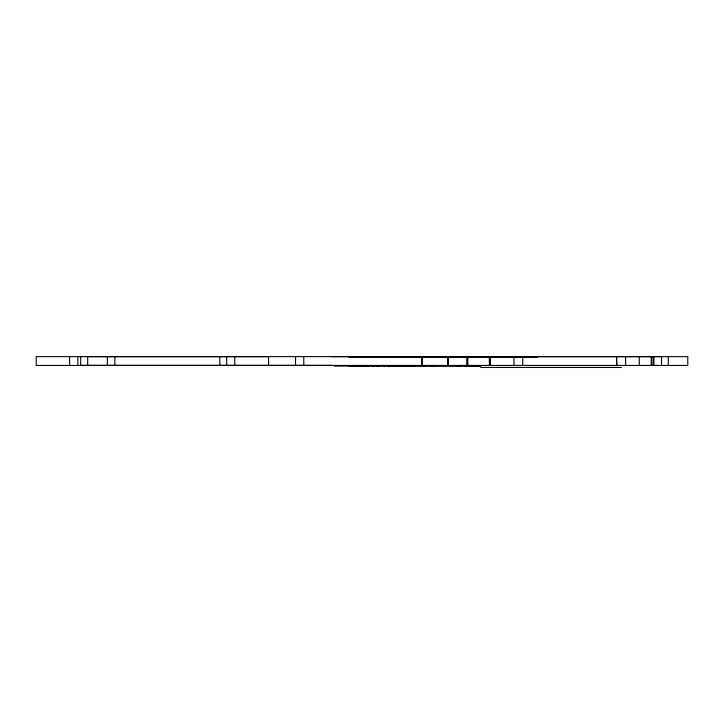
<?xml version="1.0" encoding="UTF-8"?>
<svg xmlns="http://www.w3.org/2000/svg" width="724" height="724" viewBox="0 0 724 724"><rect width="100%" height="100%" fill="white"/><g stroke="black" fill="none" stroke-linecap="round" stroke-linejoin="round"><path stroke-width="1.09" d="M80.69 356.534L80.69 365.349L331.818 365.349M421.811 365.43L421.811 356.615M422.011 365.43L422.011 356.615M447.866 365.43L447.785 356.615M448.446 356.615L448.147 365.43L448.608 356.615M466.754 365.439L466.754 356.615M467.867 365.439L467.867 356.615M489.343 365.439L489.343 356.615M490.419 365.439L490.419 356.615M513.995 365.439L513.995 356.615M522.71 365.43L522.809 356.615M625.608 365.43L625.608 356.615M639.283 365.439L639.283 356.615M651.211 365.439L651.211 356.615M651.944 365.43L651.944 356.615M653.6 365.439L653.6 356.615M653.727 365.439L653.727 356.615M368.914 365.855L333.963 365.765L415.866 365.747M456.898 365.846L459.984 365.91M480.374 365.846L389.241 365.855M352.669 357.05L353.366 357.05M371.683 357.086L372.38 357.086M352.669 365.873L353.366 365.873M371.674 365.901L372.38 365.91M383.503 357.068L384.878 357.068M435.739 357.086L434.364 357.086M377.801 365.91L378.308 365.901M383.503 365.892L384.878 365.892M388.824 365.892L387.449 365.892M355.421 357.05L354.869 357.05M374.435 357.086L373.883 357.086M355.412 365.873L354.869 365.873M374.426 365.91L373.883 365.901M117.46 356.534L116.971 356.534M331.321 356.642L687.8 356.661L687.8 365.439L36.2 365.439L36.2 356.615L661.546 356.615L661.546 365.439M463.387 357.104L348.95 357.041L384.127 357.086M387.829 357.068L389.114 357.068L387.449 357.068M407.956 357.077L406.671 357.077L408.336 357.077M411.286 357.077L412.571 357.077L410.906 357.077M537.38 357.095L430.128 357.086L431.794 357.086M422.608 365.819L424.644 365.819M425.459 365.819L426.753 365.819M348.968 365.901L481.143 365.91M480.736 367.466L621.445 367.466M464.808 365.783L480.139 365.801M376.326 365.864L379.747 365.873M407.178 365.901L408.336 365.901M410.906 365.892L412.065 365.901M430.626 365.91L431.794 365.91M434.355 365.901L435.513 365.901M653.5 356.615L653.5 365.439M668.279 356.661L668.279 365.439M303.781 356.615L303.781 365.439M295.546 356.615L295.546 365.439M268.577 365.439L268.577 356.661L87.676 356.661L87.676 365.439M234.802 356.661L234.802 365.439M226.712 356.661L226.712 365.439M219.815 356.661L219.815 365.439M114.863 356.661L114.863 365.439M107.36 356.661L107.36 365.439M77.848 356.615L77.848 365.439M69.604 356.615L69.604 365.439M616.522 356.615L616.785 365.43L616.522 356.615"/></g></svg>
